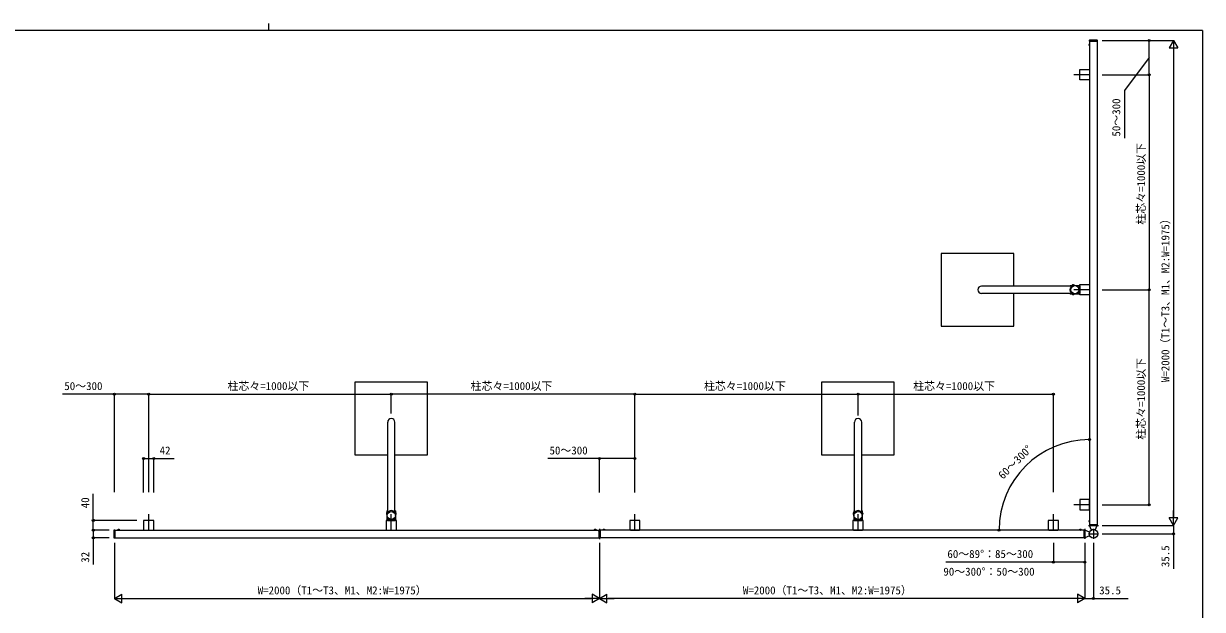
# Model space of a CAD drawing. Units: millimetres, scale not verified. Extents: x -3967 to 3967, y -2821 to 2821.
# Drawn here: x -1098 to 3761, y 405 to 2821 of the extents above; entities that cross this region are included whole.
import ezdxf
from ezdxf.enums import TextEntityAlignment as Align

# ---------------------------------------------------------------- set-up
doc = ezdxf.new("R2010")
doc.units = ezdxf.units.MM
doc.header["$LTSCALE"] = 10
doc.linetypes.add('CHAIN2', pattern=[12, 9, -1, 1, -1])
doc.linetypes.add('DASHED3', pattern=[4, 3, -1])
for name, color, linetype, lineweight in [('0-1_USER1', 4, 'Continuous', 9), ('0-2_YKK_ZWAK', 6, 'Continuous', 9), ('0-4_YKK_12', 7, 'Continuous', 9)]:
    doc.layers.add(name, color=color, linetype=linetype, lineweight=lineweight)
doc.styles.add('ＭＳ ゴシック', font='')
doc.styles.get('ＭＳ ゴシック').set_extended_font_data('MS Gothic')

msp = doc.modelspace()

# ---------------------------------------------------------------- linework, layer by layer
at = {"layer": '0-1_USER1'}
for p, q in [((3294.95, 2738.68), (3294.95, 2729.28)), ((3295.46, 2738.68), (3294.95, 2738.68)), ((3295.46, 2729.28), (3294.95, 2729.28)), ((3295.26, 2748.98), (3295.26, 2752.98)), ((3295.46, 2748.98), (3295.46, 753.48)), ((3295.46, 2738.68), (3295.46, 2729.28)), ((3295.46, 2735.98), (3295.46, 2731.98)), ((3295.76, 2753.48), (3311.46, 2753.48)), ((3311.46, 2753.48), (3327.16, 2753.48)), ((3327.46, 2748.98), (3327.46, 753.48)), ((3327.66, 2752.98), (3327.66, 2748.98)), ((3255.46, 2591.48), (3255.46, 2628.48)), ((3295.46, 2628.48), (3295.46, 2591.48)), ((3295.46, 2628.48), (3295.46, 2591.48)), ((3223.76, 1738.23), (2850.42, 1738.23)), ((3223.76, 1708.23), (2850.42, 1708.23)), ((3215.7, 1741.23), (3252.96, 1741.23)), ((3215.7, 1741.23), (3215.7, 1738.73)), ((3224.74, 1738.73), (3215.7, 1738.73)), ((3215.7, 1707.73), (3224.74, 1707.73)), ((3215.7, 1707.73), (3215.7, 1705.23)), ((3252.96, 1705.23), (3215.7, 1705.23)), ((3222.46, 1738.73), (3222.46, 1741.23)), ((3222.46, 1705.23), (3222.46, 1707.73)), ((3231.54, 1741.23), (3223.59, 1741.23)), ((3231.54, 1705.23), (3223.59, 1705.23)), ((3235.36, 1740.23), (3231.48, 1740.23)), ((3235.36, 1706.23), (3231.48, 1706.23)), ((3252.96, 1738.73), (3242.11, 1738.73)), ((3242.11, 1707.73), (3252.96, 1707.73)), ((3252.96, 1707.73), (3252.96, 1738.73)), ((3252.96, 1736.2), (3252.96, 1728.25)), ((3252.96, 1710.25), (3252.96, 1718.2)), ((3255.46, 1704.73), (3255.46, 1741.73)), ((3255.46, 1738.73), (3255.46, 1707.73)), ((3295.46, 1741.73), (3295.46, 1704.73)), ((3295.46, 1741.73), (3295.46, 1704.73)), ((3295.46, 1741.73), (3295.46, 1704.73)), ((402.46, 803.68), (402.46, 1177.02)), ((432.46, 803.68), (432.46, 1177.02)), ((2326.46, 803.68), (2326.46, 1177.02)), ((2356.46, 803.68), (2356.46, 1177.02)), ((3255.46, 854.98), (3255.46, 817.98)), ((3255.46, 854.98), (3255.46, 817.98)), ((3295.46, 817.98), (3295.46, 854.98)), ((3295.46, 817.98), (3295.46, 854.98)), ((3295.46, 817.98), (3295.46, 854.98)), ((399.46, 811.74), (399.46, 774.48)), ((399.46, 811.74), (401.96, 811.74)), ((401.96, 804.98), (399.46, 804.98)), ((399.46, 795.9), (399.46, 803.85)), ((400.46, 792.08), (400.46, 795.96)), ((401.96, 802.7), (401.96, 811.74)), ((401.96, 774.48), (401.96, 785.33)), ((432.96, 811.74), (432.96, 802.7)), ((432.96, 811.74), (435.46, 811.74)), ((435.46, 804.98), (432.96, 804.98)), ((432.96, 785.33), (432.96, 774.48)), ((434.46, 792.08), (434.46, 795.96)), ((435.46, 774.48), (435.46, 811.74)), ((435.46, 795.9), (435.46, 803.85)), ((2323.46, 811.74), (2323.46, 774.48)), ((2323.46, 811.74), (2325.96, 811.74)), ((2325.96, 804.98), (2323.46, 804.98)), ((2323.46, 795.9), (2323.46, 803.85)), ((2324.46, 792.08), (2324.46, 795.96)), ((2325.96, 802.7), (2325.96, 811.74)), ((2325.96, 774.48), (2325.96, 785.33)), ((2356.96, 811.74), (2356.96, 802.7)), ((2356.96, 811.74), (2359.46, 811.74)), ((2359.46, 804.98), (2356.96, 804.98)), ((2356.96, 785.33), (2356.96, 774.48)), ((2358.46, 792.08), (2358.46, 795.96)), ((2359.46, 774.48), (2359.46, 811.74)), ((2359.46, 795.9), (2359.46, 803.85)), ((-726.04, 731.68), (-726.04, 715.98)), ((-721.54, 732.18), (-725.54, 732.18)), ((-721.54, 731.98), (1273.46, 731.98)), ((-711.24, 732.49), (-701.84, 732.49)), ((-711.24, 731.98), (-711.24, 732.49)), ((-711.24, 731.98), (-701.84, 731.98)), ((-708.54, 731.98), (-704.54, 731.98)), ((-701.84, 731.98), (-701.84, 732.49)), ((-564.04, 771.98), (-601.04, 771.98)), ((-601.04, 731.98), (-564.04, 731.98)), ((-601.04, 731.98), (-564.04, 731.98)), ((435.96, 771.98), (398.96, 771.98)), ((398.96, 731.98), (435.96, 731.98)), ((398.96, 731.98), (435.96, 731.98)), ((398.96, 731.98), (435.96, 731.98)), ((432.96, 774.48), (401.96, 774.48)), ((401.96, 771.98), (432.96, 771.98)), ((404.49, 774.48), (412.44, 774.48)), ((430.44, 774.48), (422.49, 774.48)), ((1253.26, 732.49), (1262.66, 732.49)), ((1253.26, 731.98), (1253.26, 732.49)), ((1253.26, 731.98), (1262.66, 731.98)), ((1255.96, 731.98), (1259.96, 731.98)), ((1262.66, 731.98), (1262.66, 732.49)), ((1273.46, 732.18), (1278.46, 732.18)), ((1278.46, 732.18), (1278.46, 715.98)), ((3273.46, 731.98), (1278.46, 731.98)), ((1298.66, 732.49), (1289.26, 732.49)), ((1289.26, 731.98), (1289.26, 732.49)), ((1298.66, 731.98), (1289.26, 731.98)), ((1295.96, 731.98), (1291.96, 731.98)), ((1298.66, 731.98), (1298.66, 732.49)), ((1439.96, 771.98), (1402.96, 771.98)), ((1402.96, 731.98), (1439.96, 731.98)), ((1402.96, 731.98), (1439.96, 731.98)), ((1402.96, 731.98), (1439.96, 731.98)), ((2359.96, 771.98), (2322.96, 771.98)), ((2322.96, 731.98), (2359.96, 731.98)), ((2322.96, 731.98), (2359.96, 731.98)), ((2322.96, 731.98), (2359.96, 731.98)), ((2356.96, 774.48), (2325.96, 774.48)), ((2325.96, 771.98), (2356.96, 771.98)), ((2328.49, 774.48), (2336.44, 774.48)), ((2354.44, 774.48), (2346.49, 774.48)), ((3164.96, 771.98), (3127.96, 771.98)), ((3127.96, 731.98), (3164.96, 731.98)), ((3127.96, 731.98), (3164.96, 731.98)), ((3127.96, 731.98), (3164.96, 731.98)), ((3262.66, 732.49), (3253.26, 732.49)), ((3253.26, 731.98), (3253.26, 732.49)), ((3262.66, 731.98), (3253.26, 731.98)), ((3259.96, 731.98), (3255.96, 731.98)), ((3262.66, 731.98), (3262.66, 732.49)), ((3273.96, 732.18), (3276.72, 732.18)), ((3273.96, 699.78), (3273.96, 732.18)), ((3273.96, 715.98), (3273.96, 730.98)), ((3295.42, 723.46), (3276.72, 732.18)), ((3294.95, 774.18), (3294.95, 764.78)), ((3295.46, 774.18), (3294.95, 774.18)), ((3295.46, 764.78), (3294.95, 764.78)), ((3295.26, 753.48), (3295.26, 750.72)), ((3327.66, 753.48), (3295.26, 753.48)), ((3303.98, 732.02), (3295.26, 750.72)), ((3295.46, 774.18), (3295.46, 764.78)), ((3295.46, 771.48), (3295.46, 767.48)), ((3311.46, 753.48), (3296.46, 753.48)), ((3311.46, 753.48), (3326.46, 753.48)), ((3318.94, 732.02), (3327.66, 750.72)), ((3327.66, 753.48), (3327.66, 750.72)), ((-726.04, 715.98), (-726.04, 700.28)), ((-725.54, 699.78), (-721.54, 699.78)), ((-721.54, 699.98), (1273.46, 699.98)), ((1278.46, 699.78), (1273.46, 699.78)), ((1278.46, 715.98), (1278.46, 699.78)), ((3273.46, 699.98), (1278.46, 699.98)), ((3273.96, 715.98), (3273.96, 700.98)), ((3273.96, 699.78), (3276.72, 699.78)), ((3295.42, 708.5), (3276.72, 699.78)), ((3294.68, 721.6), (3294.4, 721.73)), ((3294.68, 710.36), (3294.4, 710.23))]:
    msp.add_line(p, q, dxfattribs=at)
at = {"layer": '0-1_USER1', "linetype": 'DASHED3'}
for p, q in [((3299.96, 2748.98), (3296.46, 2748.98)), ((3225.49, 1743.3), (3226.42, 1741.44)), ((3225.49, 1703.15), (3226.42, 1705.02)), ((3226.42, 1741.44), (3227.56, 1740.83)), ((3226.42, 1705.02), (3227.56, 1705.62)), ((3228.71, 1741.44), (3227.56, 1740.83)), ((3228.71, 1705.02), (3227.56, 1705.62)), ((3229.64, 1743.3), (3228.71, 1741.44)), ((3229.64, 1703.15), (3228.71, 1705.02)), ((3250.89, 1734.3), (3252.75, 1733.37)), ((3250.89, 1730.15), (3252.75, 1731.08)), ((3250.89, 1716.3), (3252.75, 1715.37)), ((3250.89, 1712.15), (3252.75, 1713.08)), ((3252.75, 1733.37), (3253.36, 1732.23)), ((3252.75, 1731.08), (3253.36, 1732.23)), ((3252.75, 1715.37), (3253.36, 1714.23)), ((3252.75, 1713.08), (3253.36, 1714.23)), ((397.39, 801.95), (399.25, 801.02)), ((397.39, 797.8), (399.25, 798.73)), ((399.25, 801.02), (399.86, 799.88)), ((399.25, 798.73), (399.86, 799.88)), ((435.67, 801.02), (435.07, 799.88)), ((435.67, 798.73), (435.07, 799.88)), ((437.54, 801.95), (435.67, 801.02)), ((437.54, 797.8), (435.67, 798.73)), ((2321.39, 801.95), (2323.25, 801.02)), ((2321.39, 797.8), (2323.25, 798.73)), ((2323.25, 801.02), (2323.86, 799.88)), ((2323.25, 798.73), (2323.86, 799.88)), ((2359.67, 801.02), (2359.07, 799.88)), ((2359.67, 798.73), (2359.07, 799.88)), ((2361.54, 801.95), (2359.67, 801.02)), ((2361.54, 797.8), (2359.67, 798.73)), ((-721.54, 727.48), (-721.54, 730.98)), ((406.39, 776.55), (407.32, 774.69)), ((407.32, 774.69), (408.46, 774.08)), ((409.61, 774.69), (408.46, 774.08)), ((410.54, 776.55), (409.61, 774.69)), ((424.39, 776.55), (425.32, 774.69)), ((425.32, 774.69), (426.46, 774.08)), ((427.61, 774.69), (426.46, 774.08)), ((428.54, 776.55), (427.61, 774.69)), ((1273.46, 727.48), (1273.46, 730.98)), ((1291.86, 734.13), (1292.81, 732.18)), ((1296.06, 734.13), (1295.11, 732.18)), ((2330.39, 776.55), (2331.32, 774.69)), ((2331.32, 774.69), (2332.46, 774.08)), ((2333.61, 774.69), (2332.46, 774.08)), ((2334.54, 776.55), (2333.61, 774.69)), ((2348.39, 776.55), (2349.32, 774.69)), ((2349.32, 774.69), (2350.46, 774.08)), ((2351.61, 774.69), (2350.46, 774.08)), ((2352.54, 776.55), (2351.61, 774.69))]:
    msp.add_line(p, q, dxfattribs=at)
at = {"layer": '0-1_USER1', "linetype": 'CHAIN2'}
for p, q in [((3295.46, 2609.98), (3230.46, 2609.98)), ((3295.46, 2609.98), (3230.46, 2609.98)), ((3227.56, 1744.73), (3227.56, 1741.23)), ((3227.56, 1701.73), (3227.56, 1705.23)), ((3295.46, 1723.23), (3230.46, 1723.23)), ((3249.46, 1732.23), (3252.96, 1732.23)), ((3249.46, 1714.23), (3252.96, 1714.23)), ((3295.46, 836.48), (3230.46, 836.48)), ((-582.54, 731.98), (-582.54, 796.98)), ((-582.54, 731.98), (-582.54, 796.98)), ((395.96, 799.88), (399.46, 799.88)), ((408.46, 777.98), (408.46, 774.48)), ((417.46, 731.98), (417.46, 796.98)), ((426.46, 777.98), (426.46, 774.48)), ((438.96, 799.88), (435.46, 799.88)), ((1421.46, 731.98), (1421.46, 796.98)), ((2319.96, 799.88), (2323.46, 799.88)), ((2332.46, 777.98), (2332.46, 774.48)), ((2341.46, 731.98), (2341.46, 796.98)), ((2350.46, 777.98), (2350.46, 774.48)), ((2362.96, 799.88), (2359.46, 799.88)), ((3146.46, 731.98), (3146.46, 796.98)), ((1275.96, 737.18), (1275.96, 694.78)), ((3275.96, 736.68), (3275.96, 695.28)), ((3290.95, 751.48), (3331.98, 751.48)), ((3311.46, 736.68), (3311.46, 695.28)), ((3290.95, 715.98), (3331.98, 715.98))]:
    msp.add_line(p, q, dxfattribs=at)
at = {"layer": '0-1_USER1', "linetype": 'DASHED3'}
for points in [[(3293.31, 2736.08), (3295.26, 2735.13), (3295.87, 2733.98)], [(3293.31, 2731.88), (3295.26, 2732.83), (3295.87, 2733.98)], [(-708.64, 734.13), (-707.69, 732.18), (-706.54, 731.57)], [(-704.44, 734.13), (-705.39, 732.18), (-706.54, 731.57)], [(1255.86, 734.13), (1256.81, 732.18), (1257.96, 731.57)], [(1260.06, 734.13), (1259.11, 732.18), (1257.96, 731.57)], [(3255.86, 734.13), (3256.81, 732.18), (3257.96, 731.57)], [(3260.06, 734.13), (3259.11, 732.18), (3257.96, 731.57)], [(3293.31, 771.58), (3295.26, 770.63), (3295.87, 769.48)], [(3293.31, 767.38), (3295.26, 768.33), (3295.87, 769.48)]]:
    msp.add_lwpolyline(points, dxfattribs=at)
at = {"layer": '0-1_USER1'}
for points in [[(3295.26, 2748.98), (3311.46, 2748.98), (3327.66, 2748.98)], [(3295.46, 2588.98), (3255.46, 2588.98), (3255.46, 2630.98), (3295.46, 2630.98)], [(2983.89, 1738.23), (2983.89, 1873.23), (2683.89, 1873.23), (2683.89, 1573.23), (2983.89, 1573.23), (2983.89, 1708.23)], [(3295.46, 1702.23), (3255.46, 1702.23), (3255.46, 1744.23), (3295.46, 1744.23)], [(431.46, 1042.55), (566.46, 1042.55), (566.46, 1342.55), (266.46, 1342.55), (266.46, 1042.55), (401.46, 1042.55)], [(2355.46, 1042.55), (2490.46, 1042.55), (2490.46, 1342.55), (2190.46, 1342.55), (2190.46, 1042.55), (2325.46, 1042.55)], [(3295.46, 857.48), (3255.46, 857.48), (3255.46, 815.48), (3295.46, 815.48)], [(-721.54, 732.18), (-721.54, 715.98), (-721.54, 699.78)], [(-561.54, 731.98), (-561.54, 771.98), (-603.54, 771.98), (-603.54, 731.98)], [(438.46, 731.98), (438.46, 771.98), (396.46, 771.98), (396.46, 731.98)], [(1273.46, 732.18), (1273.46, 715.98), (1273.46, 699.78)], [(1442.46, 731.98), (1442.46, 771.98), (1400.46, 771.98), (1400.46, 731.98)], [(2362.46, 731.98), (2362.46, 771.98), (2320.46, 771.98), (2320.46, 731.98)], [(3167.46, 731.98), (3167.46, 771.98), (3125.46, 771.98), (3125.46, 731.98)]]:
    msp.add_lwpolyline(points, dxfattribs=at)
msp.add_circle((3311.46, 715.98), 17.7, dxfattribs=at)
for centre, radius, start, end in [((3299.51, 2733.98), 6.55, 134.12696, 225.87304), ((3295.76, 2752.98), 0.5, 90, 180), ((3327.16, 2752.98), 0.5, 0, 90), ((3227.56, 1738.43), 5.3, 36.68934, 143.31066), ((3227.56, 1708.03), 5.3, 216.68934, 323.31066), ((3223.59, 1741.5), 0.274, 142.28591, 270), ((3223.59, 1704.95), 0.274, 90, 217.71409), ((3231.54, 1741.5), 0.274, 270, 37.71409), ((3231.54, 1704.95), 0.274, 322.28591, 90), ((3255.76, 1732.23), 5.3, 126.68934, 233.31066), ((3255.76, 1714.23), 5.3, 126.68934, 233.31066), ((3252.69, 1736.2), 0.274, 0, 127.71409), ((3252.69, 1728.25), 0.274, 232.28591, 0), ((3252.69, 1718.2), 0.274, 0, 127.71409), ((3252.69, 1710.25), 0.274, 232.28591, 0), ((3252.96, 1738.73), 2.5, 0, 90), ((3252.96, 1707.73), 2.5, 270, 0), ((402.26, 799.88), 5.3, 126.68934, 233.31066), ((399.19, 803.85), 0.274, 0, 127.71409), ((399.19, 795.9), 0.274, 232.28591, 0), ((435.74, 803.85), 0.274, 52.28591, 180), ((435.74, 795.9), 0.274, 180, 307.71409), ((432.66, 799.88), 5.3, 306.68934, 53.31066), ((2326.26, 799.88), 5.3, 126.68934, 233.31066), ((2323.19, 803.85), 0.274, 0, 127.71409), ((2323.19, 795.9), 0.274, 232.28591, 0), ((2359.74, 803.85), 0.274, 52.28591, 180), ((2359.74, 795.9), 0.274, 180, 307.71409), ((2356.66, 799.88), 5.3, 306.68934, 53.31066), ((-725.54, 731.68), 0.5, 90, 180), ((-706.54, 727.93), 6.55, 44.12696, 135.87304), ((401.96, 774.48), 2.5, 180, 270), ((408.46, 771.68), 5.3, 36.68934, 143.31066), ((404.49, 774.75), 0.274, 142.28591, 270), ((412.44, 774.75), 0.274, 270, 37.71409), ((426.46, 771.68), 5.3, 36.68934, 143.31066), ((422.49, 774.75), 0.274, 142.28591, 270), ((430.44, 774.75), 0.274, 270, 37.71409), ((432.96, 774.48), 2.5, 270, 0), ((1257.96, 727.93), 6.55, 44.12696, 135.87304), ((1293.96, 727.93), 6.55, 44.12696, 135.87304), ((2325.96, 774.48), 2.5, 180, 270), ((2332.46, 771.68), 5.3, 36.68934, 143.31066), ((2328.49, 774.75), 0.274, 142.28591, 270), ((2336.44, 774.75), 0.274, 270, 37.71409), ((2350.46, 771.68), 5.3, 36.68934, 143.31066), ((2346.49, 774.75), 0.274, 142.28591, 270), ((2354.44, 774.75), 0.274, 270, 37.71409), ((2356.96, 774.48), 2.5, 270, 0), ((3257.96, 727.93), 6.55, 44.12696, 135.87304), ((3299.51, 769.48), 6.55, 134.12696, 225.87304), ((-725.54, 700.28), 0.5, 180, 270), ((3311.46, 715.98), 18, 154.87018, 205)]:
    msp.add_arc(centre, radius, start, end, dxfattribs=at)
at = {"layer": '0-1_USER1', "linetype": 'DASHED3'}
msp.add_arc((3311.46, 715.98), 18, 65, 115, dxfattribs=at)
at = {"layer": '0-1_USER1'}
for centre, major_axis, ratio, start_param, end_param in [((2850.42, 1723.23), (-15.53, 0), 0.965873, 4.712389, 7.8539816), ((3231.48, 1723.23), (0, -17), 0.965882, 3.1415927, 6.2831853), ((417.46, 1177.02), (0, 15.53), 0.965873, 4.712389, 7.8539816), ((2341.46, 1177.02), (0, 15.53), 0.965873, 4.712389, 7.8539816), ((417.46, 795.96), (17, 0), 0.965882, 6.2831853, 9.424778), ((2341.46, 795.96), (17, 0), 0.965882, 6.2831853, 9.424778)]:
    msp.add_ellipse(centre, major_axis=major_axis, ratio=ratio, start_param=start_param, end_param=end_param, dxfattribs=at)
for centre, major_axis in [((3235.36, 1723.23), (0, -17)), ((417.46, 792.08), (17, 0)), ((2341.46, 792.08), (17, 0))]:
    msp.add_ellipse(centre, major_axis=major_axis, ratio=0.965882, dxfattribs=at)
at = {"layer": '0-2_YKK_ZWAK'}
for p, q in [((3347.46, 2751.48), (3642.46, 2751.48)), ((3347.46, 2751.48), (3542.46, 2751.48)), ((3541.46, 2609.98), (3541.46, 2751.48)), ((3641.46, 2751.48), (3623.96, 2721.17)), ((3641.46, 2751.48), (3658.96, 2721.17)), ((3641.46, 2751.48), (3641.46, 2690.86)), ((3623.96, 2721.17), (3658.96, 2721.17)), ((3641.46, 2716.48), (3641.46, 786.48)), ((3347.46, 2609.98), (3542.46, 2609.98)), ((3347.46, 2609.98), (3542.46, 2609.98)), ((3541.46, 2609.98), (3541.46, 1723.23)), ((3347.46, 1723.23), (3542.46, 1723.23)), ((3347.46, 1723.23), (3542.46, 1723.23)), ((3541.46, 836.48), (3541.46, 1723.23)), ((-724.04, 887.98), (-724.04, 1293.55)), ((-582.54, 1212.55), (-582.54, 1293.55)), ((-582.54, 887.98), (-582.54, 1293.55)), ((-582.54, 1292.55), (417.46, 1292.55)), ((417.46, 1212.55), (417.46, 1293.55)), ((417.46, 1212.55), (417.46, 1293.55)), ((1421.46, 1292.55), (417.46, 1292.55)), ((1421.46, 1212.55), (1421.46, 1293.55)), ((1421.46, 887.98), (1421.46, 1293.55)), ((1421.46, 1292.55), (2341.46, 1292.55)), ((2341.46, 1203.82), (2341.46, 1293.55)), ((2341.46, 1212.55), (2341.46, 1293.55)), ((2341.46, 1292.55), (3146.46, 1292.55)), ((3146.46, 887.98), (3146.46, 1293.55)), ((-603.54, 886.98), (-603.54, 1027.98)), ((-561.54, 886.98), (-561.54, 1027.98)), ((1275.96, 886.98), (1275.96, 1027.98)), ((1421.46, 886.98), (1421.46, 1027.98)), ((3347.46, 836.48), (3542.46, 836.48)), ((3641.46, 751.48), (3623.96, 781.79)), ((3658.96, 781.79), (3623.96, 781.79)), ((3641.46, 751.48), (3641.46, 812.1)), ((3641.46, 751.48), (3658.96, 781.79)), ((-632.04, 771.98), (-812.04, 771.98)), ((-746.04, 731.98), (-812.04, 731.98)), ((-746.04, 731.98), (-812.04, 731.98)), ((3347.46, 751.48), (3642.46, 751.48)), ((-746.04, 699.98), (-812.04, 699.98)), ((3347.46, 715.98), (3642.46, 715.98)), ((-724.04, 679.98), (-724.04, 448.98)), ((1275.96, 679.98), (1275.96, 448.98)), ((1275.96, 679.98), (1275.96, 448.98)), ((3146.46, 679.98), (3146.46, 598.98)), ((3275.96, 679.98), (3275.96, 448.98)), ((3275.96, 679.98), (3275.96, 598.98)), ((3311.46, 679.98), (3311.46, 448.98)), ((-724.04, 449.98), (-693.73, 467.48)), ((-724.04, 449.98), (-693.73, 432.48)), ((-724.04, 449.98), (-663.42, 449.98)), ((-693.73, 432.48), (-693.73, 467.48)), ((-689.04, 449.98), (1240.96, 449.98)), ((1275.96, 449.98), (1215.34, 449.98)), ((1275.96, 449.98), (1245.65, 467.48)), ((1245.65, 467.48), (1245.65, 432.48)), ((1275.96, 449.98), (1245.65, 432.48)), ((1275.96, 449.98), (1306.27, 467.48)), ((1275.96, 449.98), (1306.27, 432.48)), ((1275.96, 449.98), (1336.58, 449.98)), ((1306.27, 432.48), (1306.27, 467.48)), ((3240.96, 449.98), (1310.96, 449.98)), ((3275.96, 449.98), (3215.34, 449.98)), ((3275.96, 449.98), (3245.65, 467.48)), ((3245.65, 467.48), (3245.65, 432.48)), ((3275.96, 449.98), (3245.65, 432.48))]:
    msp.add_line(p, q, dxfattribs=at)
for points in [[(3541.46, 2680.73), (3439.16, 2544.27), (3439.16, 2347.87)], [(-582.54, 1292.55), (-724.04, 1292.55), (-937.44, 1292.55)], [(-603.54, 1026.98), (-561.54, 1026.98), (-477.74, 1026.98)], [(1421.46, 1026.98), (1275.96, 1026.98), (1062.56, 1026.98)], [(-811.04, 731.98), (-811.04, 771.98), (-811.04, 881.78)], [(-811.04, 731.98), (-811.04, 699.98), (-811.04, 590.18)], [(3641.46, 751.48), (3641.46, 715.98), (3641.46, 572.18)], [(3275.96, 599.98), (3146.46, 599.98), (2702.66, 599.98)], [(3275.96, 449.98), (3311.46, 449.98), (3455.26, 449.98)]]:
    msp.add_lwpolyline(points, dxfattribs=at)
for centre in [(3541.46, 2751.48), (3541.46, 2609.98), (3541.46, 2609.98), (3541.46, 1723.23), (3541.46, 1723.23), (-724.04, 1292.55), (-582.54, 1292.55), (-582.54, 1292.55), (417.46, 1292.55), (417.46, 1292.55), (1421.46, 1292.55), (1421.46, 1292.55), (2341.46, 1292.55), (2341.46, 1292.55), (3146.46, 1292.55), (3295.46, 1104.98), (-603.54, 1026.98), (-561.54, 1026.98), (1275.96, 1026.98), (1421.46, 1026.98), (3541.46, 836.48), (-811.04, 771.98), (-811.04, 731.98), (-811.04, 731.98), (2922.46, 731.98), (-811.04, 699.98), (3641.46, 715.98), (3146.46, 599.98), (3275.96, 599.98), (3311.46, 449.98)]:
    msp.add_circle(centre, 4.25, dxfattribs=at)
msp.add_arc((3295.46, 731.98), 373, 90.00001, 180, dxfattribs=at)
at = {"layer": '0-4_YKK_12'}
for p, q in [((-88.94, 2821), (-88.94, 2793)), ((3760.92, 2793), (-3939.08, 2793)), ((3760.92, 2793), (3760.92, -2457))]:
    msp.add_line(p, q, dxfattribs=at)

# ---------------------------------------------------------------- texts
at = {"layer": '0-2_YKK_ZWAK', "style": 'ＭＳ ゴシック'}
for s, rotation, p in [('50～300', 90, (3432.16, 2354.87)), ('柱芯々=1000以下', 90, (3534.46, 1991.4)), ('W=2000（T1～T3、M1、M2:W=1975）', 90, (3634.46, 1342.28)), ('柱芯々=1000以下', 90, (3534.46, 1104.65)), ('60～300°', 45, (2945.73, 932.37)), ('40', 90, (-818.04, 821.98)), ('32', 90, (-818.04, 597.18)), ('35.5', 90, (3634.46, 579.18))]:
    msp.add_text(s, height=32.99, rotation=rotation, dxfattribs=at).set_placement(p, align=Align.BOTTOM_LEFT)
for s, p in [('50～300', (-930.44, 1299.55)), ('柱芯々=1000以下', (-257.74, 1299.55)), ('柱芯々=1000以下', (744.26, 1299.55)), ('柱芯々=1000以下', (1706.26, 1299.55)), ('柱芯々=1000以下', (2568.76, 1299.55)), ('42', (-537.54, 1033.98)), ('50～300', (1069.56, 1033.98)), ('60～89°：85～300', (2709.66, 606.98)), ('90～300°：50～300', (2693.07, 534.09)), ('W=2000（T1～T3、M1、M2:W=1975）', (-133.24, 456.98)), ('W=2000（T1～T3、M1、M2:W=1975）', (1866.76, 456.98)), ('35.5', (3335.46, 456.98))]:
    msp.add_text(s, height=32.99, dxfattribs=at).set_placement(p, align=Align.BOTTOM_LEFT)

doc.saveas('drawing.dxf')
